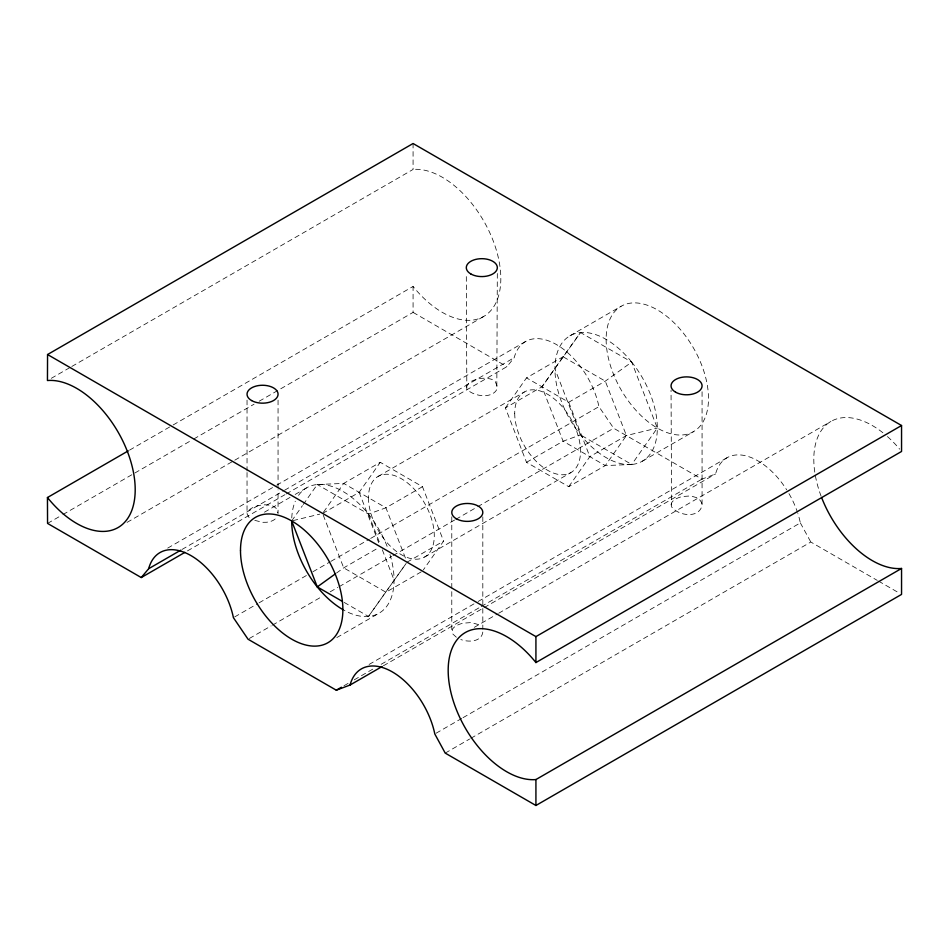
<?xml version="1.0" encoding="UTF-8"?>
<svg xmlns="http://www.w3.org/2000/svg" width="949" height="949" viewBox="0 0 949 949"><rect width="100%" height="100%" fill="white"/><g stroke="black" fill="none" stroke-linecap="round" stroke-linejoin="round"><path stroke-width="0.71" stroke-dasharray="4.75 3.56" d="M497.323 273.514L496.802 389.351A15.398 9.976 7 0 1 485.829 395.686C479.103 396.006 471.641 394.025 466.825 389.244L466.303 273.537M482.816 632.058C481.629 642.117 468.142 642.402 460.787 639.507M702.07 391.747L702.07 505.414C699.01 518.866 678.416 515.853 671.584 506.896L671.05 390.253M249.113 517.596L247.037 513.86C248.662 507.596 256.882 505.698 262.553 504.904A15.718 7.806 -6.1 0 1 273.514 506.351L275.981 508.13L278.057 513.362L278.057 489.826M466.303 387.275C467.928 381.012 476.149 379.114 481.807 378.319A15.718 7.806 -6.1 0 1 492.78 379.766L495.248 381.545L497.323 386.765M456.327 637.218L452.317 633.529L452.317 629.507A15.398 7.651 -6.1 0 1 463.278 623.173L471.309 622.556L478.272 624.549A15.718 10.178 6.9 0 1 480.004 626.032M671.05 504.927L671.584 502.875A15.398 7.651 -6.1 0 1 682.545 496.529L690.575 495.924L697.527 497.905A15.718 10.178 6.9 0 1 702.082 505.414M291.687 520.942L302.423 505.675M303.241 504.5L317.286 484.524L343.704 483.421L380.264 462.317L422.483 486.683L443.598 541.096L423.325 569.922M421.226 571.856L385.923 592.235L343.704 567.858L322.589 513.456L343.704 483.421L385.923 507.798L405.448 558.119M322.589 513.456L359.161 492.341L380.264 462.317M505.402 407.904L526.517 377.88L563.077 356.765L580.527 332.541L631.714 362.091L657.313 428.058L631.714 464.476L605.296 465.579L568.736 486.683L526.517 462.317L505.402 407.904L541.974 386.801L580.527 332.541M344.155 602.413L368.473 616.459L406.172 563.386M568.736 486.683L589.839 456.659L626.411 435.544L657.313 428.058M368.473 616.459L407.026 562.199L443.598 541.096M286.242 493.931L506.932 366.658L514.18 357.702A62.053 35.825 60 0 1 556.553 344.617A62.053 35.825 60 0 1 598.938 406.635L613.671 428.248L701.904 479.162L715.582 473.942A62.053 35.813 60 0 1 786.697 489.85M336.504 573.054L343.704 567.858L377.749 548.202M631.714 362.091A72.385 41.792 60 0 0 554.94 368.959L580.527 434.915L631.714 464.476A72.385 41.792 60 0 0 631.714 362.091L605.296 381.142L568.736 402.246L526.517 377.88M51.293 378.319L70.546 367.204M71.827 366.468L413.076 169.444L413.076 143.513M129.55 450.134L171.888 425.698M173.169 424.95L413.076 286.444A82.729 47.77 60 0 0 500.823 278.603A82.729 47.77 60 0 0 413.076 169.444M47.557 523.409L61.673 515.271M62.954 514.524L192.481 439.743M193.762 438.996L254.047 404.203M259.172 401.237L413.076 312.387L413.076 286.444M127.047 522.389L233.525 460.917M234.806 460.17L483.693 316.48M167.7 548.119L275.435 485.924M276.717 485.188L525.532 341.545M181.994 549.471L283.312 490.977M284.605 490.23L514.18 357.702M187.439 550.918L284.961 494.678M264.451 512.187L290.05 497.406M295.163 494.453L306.681 487.798M569.934 335.816L621.12 306.266M378.105 476.422L524.358 391.984M422.483 486.683L385.923 507.798L368.473 514.085L317.286 484.524M234.688 616.921L257.772 603.588M259.053 602.852L306.515 575.45M312.921 571.749L329.6 562.128M330.881 561.381L369.351 539.174M370.644 538.427L598.938 406.635M526.517 462.317L563.077 441.202L580.527 434.915M249.338 638.487L271.141 625.901M272.422 625.166L322.458 596.292M330.157 591.844L337.856 587.407M339.137 586.672L391.735 556.316M393.016 555.58L454.595 520.04M455.876 519.305L476.398 507.454M477.679 506.719L613.671 428.248M424.642 557.016L570.895 472.578M336.836 637.562L379.066 613.184M642.319 461.202L693.505 431.641M369.102 664.442L476.837 602.224M478.118 601.488L726.934 457.798M343.989 685.759L349.113 682.794M354.25 679.828L374.772 667.989M381.19 664.288L479.969 607.265M481.25 606.53L701.904 479.162M383.396 665.783L715.582 473.942M474.286 627.336L497.383 614.003M498.664 613.256L830.933 421.427M436.089 733.233L461.736 718.429M463.017 717.681L800.339 522.887A62.053 35.813 60 0 0 797.86 513.516M445.223 753.103L469.601 739.034M470.882 738.298L810.814 542.033L877.267 580.385M293.099 520.598L319.789 514.133M254.795 520.372L262.553 522.318L266.562 522.27A15.398 9.976 7 0 0 275.981 518.273M878.549 581.12L899 592.923M413.076 312.387L506.932 366.658M800.339 522.887L810.814 542.033M568.736 402.246L589.839 456.659M368.473 514.085L380.205 544.311M382.328 549.815L394.06 580.041M359.161 492.341L378.687 542.674M482.816 516.861L482.816 606.945M482.816 608.428L482.816 629.104M451.783 516.849L451.783 631.559M278.057 400.098L278.057 488.355M247.037 400.134L247.037 471.024M247.037 472.507L247.037 513.86M821.11 496.208A82.729 47.77 60 0 1 825.156 425.864A82.729 47.77 60 0 1 884.017 433.657M887.445 436.564A82.729 47.77 60 0 1 899.652 449.15M788.975 493.622A62.053 35.813 60 0 1 797.421 512.163M631.714 464.476A72.385 41.792 60 0 1 554.94 368.959M389.968 554.513A72.385 41.792 60 0 1 342.874 609.602M291.758 517.905A72.385 41.792 60 0 1 295.305 501.214M298.544 495.342A72.385 41.792 60 0 1 343.894 491.985A72.385 41.792 60 0 1 388.188 549.174M563.077 356.765L541.974 386.801L563.077 441.202L605.296 465.579L626.411 435.544L605.296 381.142L563.077 356.765M368.473 497.715A46.537 26.869 60 0 0 417.833 559.127A46.537 26.869 60 0 0 417.833 493.314A46.537 26.869 60 0 0 368.473 497.715M514.714 413.278A46.537 26.869 60 0 0 564.074 474.69A46.537 26.869 60 0 0 564.074 408.877A46.537 26.869 60 0 0 514.714 413.278M606.126 339.398A72.385 41.792 60 0 0 682.9 434.915A72.385 41.792 60 0 0 682.9 332.541A72.385 41.792 60 0 0 606.126 339.398"/><path stroke-width="1.42" d="M821.632 497.596A82.729 47.77 60 0 0 901.55 568.463L901.55 594.406L535.924 805.487L535.924 779.556A82.729 47.77 60 0 1 448.177 670.397A82.729 47.77 60 0 1 535.924 662.556L901.55 451.463L901.55 425.52L413.076 143.513L47.557 354.535L47.45 380.537A82.729 47.77 60 0 1 135.197 489.696A82.729 47.77 60 0 1 47.45 497.537L47.557 523.409L141.247 577.55L184.877 552.389M141.247 577.55L148.649 568.724L180.713 550.206M342.874 609.602A72.385 41.792 60 0 1 291.687 520.942L317.286 586.909L335.294 573.92M47.45 497.537L128.269 450.87M148.649 568.724A62.053 35.825 60 0 1 191.034 555.639A62.053 35.825 60 0 1 233.407 617.657L248.045 639.223L336.29 690.196L341.415 687.242M336.29 690.196L350.051 685.036L382.115 666.518M535.924 662.556L535.924 636.613L901.55 425.52M535.924 779.556L901.55 568.463M47.557 354.535L535.924 636.613M317.286 586.909L341.593 600.942M535.924 805.487L445.223 753.103L434.808 733.98A62.053 35.813 60 0 0 392.423 671.963A62.053 35.813 60 0 0 350.051 685.036M470.846 273.964A15.516 8.956 0 0 0 496.802 269.943A15.516 8.956 0 0 0 477.798 258.982A15.516 8.956 0 0 0 470.846 273.964M251.58 400.549A15.516 8.956 0 0 0 277.535 396.54A15.516 8.956 0 0 0 258.531 385.567A15.516 8.956 0 0 0 251.58 400.549M456.327 518.759A15.516 8.956 0 0 0 482.282 514.749A15.516 8.956 0 0 0 463.278 503.777A15.516 8.956 0 0 0 456.327 518.759M675.593 392.174A15.516 8.956 0 0 0 701.548 388.153A15.516 8.956 0 0 0 682.545 377.192A15.516 8.956 0 0 0 675.593 392.174M240.5 550.491A72.385 41.792 60 0 0 317.286 646.008A72.385 41.792 60 0 0 317.286 543.635A72.385 41.792 60 0 0 240.5 550.491"/></g></svg>
